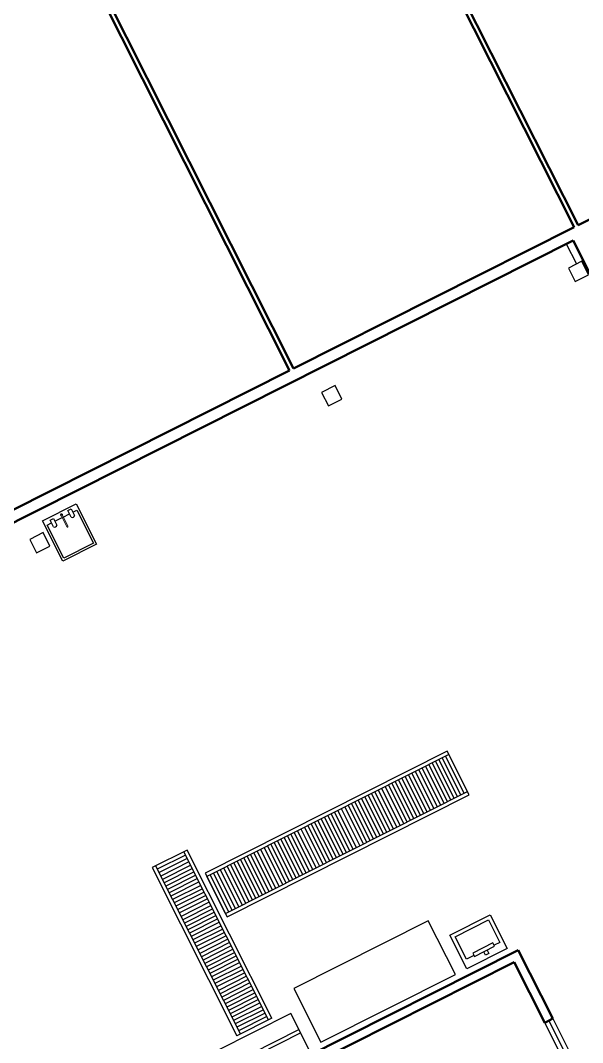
# Model space of a CAD drawing. Header units: inches. Extents: x 725.5 to 800.4, y -655.3 to -591.9.
# Drawn here: x 760.293 to 761.764, y -639.274 to -636.598 of the extents above; entities that cross this region are included whole.
import ezdxf

# ---------------------------------------------------------------- set-up
doc = ezdxf.new("R2010")
doc.units = ezdxf.units.IN
doc.header["$MEASUREMENT"] = 0
doc.linetypes.add('CONTINUA', pattern=[0])
doc.layers.add('023_MUROS_2', color=7, linetype='Continuous')
doc.layers.add('A_TEXTOLOCAL', color=3, linetype='Continuous')
doc.layers.add('ACHUTECH', color=24, linetype='Continuous', lineweight=18)

# ---------------------------------------------------------------- blocks, each defined once
blk = doc.blocks.new('A$C4A991A87')
at = {"layer": 'ACHUTECH', "color": 7, "lineweight": 13, "ltscale": 500}
for p, q in [((0.008, 0.181), (0.008, 0.008)), ((0.023, 0.181), (0.023, 0.008))]:
    blk.add_line(p, q, dxfattribs=at)
at = {"layer": 'ACHUTECH', "color": 7, "lineweight": 13, "ltscale": 500, "extrusion": (0, 0, -1)}
for centre, major_axis, start_param, end_param in [((0.015, 0.181), (0.0108, 0.0108), 2.879793, 8.115781), ((0.015, 0.181), (0.00542, 0.00542), -2.356194, 0.785398), ((0.015, 0.008), (0.00542, 0.00542), 0.785398, 3.926991)]:
    blk.add_ellipse(centre, major_axis=major_axis, ratio=1, start_param=start_param, end_param=end_param, dxfattribs=at)

msp = doc.modelspace()

# ---------------------------------------------------------------- linework, layer by layer
at = {"color": 7}
for p, q in [((761.7215, -637.1827), (761.7481, -637.2356)), ((760.3504, -637.9081), (760.4384, -637.8637)), ((760.4384, -637.8637), (760.4916, -637.9693)), ((760.4047, -637.8983), (760.4212, -637.89)), ((760.4168, -637.8811), (760.4256, -637.8767)), ((760.4256, -637.8987), (760.4168, -637.8811)), ((760.4256, -637.8767), (760.4344, -637.8943)), ((760.4301, -637.8856), (760.4402, -637.8805)), ((760.4402, -637.8805), (760.4837, -637.9667)), ((760.3634, -637.9339), (760.3504, -637.9081)), ((760.4036, -638.0137), (760.3504, -637.9081)), ((760.3628, -637.9195), (760.3742, -637.9137)), ((760.4062, -638.0058), (760.3628, -637.9195)), ((760.3704, -637.9062), (760.3792, -637.9018)), ((760.3793, -637.9239), (760.3704, -637.9062)), ((760.3792, -637.9018), (760.3881, -637.9194)), ((760.383, -637.9093), (760.402, -637.8997)), ((760.4916, -637.9693), (760.4036, -638.0137)), ((760.4837, -637.9667), (760.4062, -638.0058)), ((761.4099, -638.511), (760.7761, -638.8303)), ((761.4143, -638.5198), (760.7806, -638.8391)), ((761.4367, -638.6299), (761.3879, -638.5331)), ((761.4455, -638.6255), (761.3967, -638.5286)), ((761.4543, -638.621), (761.4055, -638.5242)), ((761.4675, -638.6254), (761.4099, -638.511)), ((761.3751, -638.6609), (761.3263, -638.5641)), ((761.3839, -638.6565), (761.3351, -638.5597)), ((761.3927, -638.6521), (761.3439, -638.5552)), ((761.4015, -638.6476), (761.3527, -638.5508)), ((761.4103, -638.6432), (761.3615, -638.5464)), ((761.4191, -638.6388), (761.3703, -638.5419)), ((761.4279, -638.6343), (761.3791, -638.5375)), ((761.3223, -638.6875), (761.2735, -638.5907)), ((761.3311, -638.6831), (761.2823, -638.5863)), ((761.3399, -638.6787), (761.2911, -638.5819)), ((761.3487, -638.6742), (761.2999, -638.5774)), ((761.3575, -638.6698), (761.3087, -638.573)), ((761.3663, -638.6654), (761.3175, -638.5686)), ((760.8293, -638.9359), (761.4631, -638.6166)), ((761.2694, -638.7142), (761.2207, -638.6173)), ((761.2782, -638.7097), (761.2295, -638.6129)), ((761.287, -638.7053), (761.2383, -638.6085)), ((761.2958, -638.7009), (761.2471, -638.604)), ((761.3047, -638.6964), (761.2559, -638.5996)), ((761.3135, -638.692), (761.2647, -638.5952)), ((760.8338, -638.9447), (761.4675, -638.6254)), ((761.2166, -638.7408), (761.1679, -638.6439)), ((761.2254, -638.7363), (761.1767, -638.6395)), ((761.2342, -638.7319), (761.1855, -638.6351)), ((761.243, -638.7275), (761.1943, -638.6306)), ((761.2518, -638.723), (761.2031, -638.6262)), ((761.2606, -638.7186), (761.2119, -638.6218)), ((761.1638, -638.7674), (761.115, -638.6705)), ((761.1726, -638.7629), (761.1238, -638.6661)), ((761.1814, -638.7585), (761.1326, -638.6617)), ((761.1902, -638.7541), (761.1414, -638.6572)), ((761.199, -638.7496), (761.1502, -638.6528)), ((761.2078, -638.7452), (761.159, -638.6484)), ((761.111, -638.794), (761.0622, -638.6972)), ((761.1198, -638.7895), (761.071, -638.6927)), ((761.1286, -638.7851), (761.0798, -638.6883)), ((761.1374, -638.7807), (761.0886, -638.6839)), ((761.1462, -638.7762), (761.0974, -638.6794)), ((761.155, -638.7718), (761.1062, -638.675)), ((761.0582, -638.8206), (761.0094, -638.7238)), ((761.067, -638.8161), (761.0182, -638.7193)), ((761.0758, -638.8117), (761.027, -638.7149)), ((761.0846, -638.8073), (761.0358, -638.7105)), ((761.0934, -638.8028), (761.0446, -638.706)), ((761.1022, -638.7984), (761.0534, -638.7016)), ((761.0054, -638.8472), (760.9566, -638.7504)), ((761.0142, -638.8428), (760.9654, -638.7459)), ((761.023, -638.8383), (760.9742, -638.7415)), ((761.0318, -638.8339), (760.983, -638.7371)), ((761.0406, -638.8295), (760.9918, -638.7326)), ((761.0494, -638.825), (761.0006, -638.7282)), ((760.7292, -638.7699), (760.6377, -638.816)), ((760.9422, -639.2144), (760.7204, -638.7743)), ((760.951, -639.21), (760.7292, -638.7699)), ((760.9526, -638.8738), (760.9038, -638.777)), ((760.9614, -638.8694), (760.9126, -638.7725)), ((760.9702, -638.8649), (760.9214, -638.7681)), ((760.979, -638.8605), (760.9302, -638.7637)), ((760.9878, -638.8561), (760.939, -638.7592)), ((760.9966, -638.8516), (760.9478, -638.7548)), ((760.7249, -638.7831), (760.6509, -638.8204)), ((760.7293, -638.7919), (760.6554, -638.8292)), ((760.7293, -638.7919), (760.6554, -638.8292)), ((760.7337, -638.8007), (760.6598, -638.838)), ((760.8998, -638.9004), (760.851, -638.8036)), ((760.9086, -638.896), (760.8598, -638.7991)), ((760.9174, -638.8915), (760.8686, -638.7947)), ((760.9262, -638.8871), (760.8774, -638.7903)), ((760.935, -638.8827), (760.8862, -638.7858)), ((760.9438, -638.8782), (760.895, -638.7814)), ((760.6377, -638.816), (760.8594, -639.2561)), ((760.6465, -638.8116), (760.8682, -639.2517)), ((760.7382, -638.8095), (760.6642, -638.8468)), ((760.7426, -638.8183), (760.6687, -638.8556)), ((760.747, -638.8271), (760.6731, -638.8644)), ((760.7761, -638.8303), (760.8338, -638.9447)), ((760.8469, -638.927), (760.7982, -638.8302)), ((760.8557, -638.9226), (760.807, -638.8258)), ((760.8645, -638.9181), (760.8158, -638.8213)), ((760.8734, -638.9137), (760.8246, -638.8169)), ((760.8822, -638.9093), (760.8334, -638.8125)), ((760.891, -638.9048), (760.8422, -638.808)), ((760.7515, -638.8359), (760.6775, -638.8732)), ((760.7559, -638.8448), (760.682, -638.882)), ((760.7604, -638.8536), (760.6864, -638.8908)), ((760.8293, -638.9359), (760.7806, -638.8391)), ((760.8381, -638.9314), (760.7894, -638.8346)), ((760.7648, -638.8624), (760.6908, -638.8996)), ((760.7692, -638.8712), (760.6953, -638.9084)), ((760.7737, -638.88), (760.6997, -638.9172)), ((760.7781, -638.8888), (760.7042, -638.926)), ((760.7825, -638.8976), (760.7086, -638.9348)), ((760.787, -638.9064), (760.713, -638.9436)), ((760.7914, -638.9152), (760.7175, -638.9524)), ((760.7958, -638.924), (760.7219, -638.9612)), ((760.8003, -638.9328), (760.7263, -638.97)), ((760.8047, -638.9416), (760.7308, -638.9788)), ((760.8091, -638.9504), (760.7352, -638.9876)), ((760.8136, -638.9592), (760.7396, -638.9964)), ((761.3601, -638.955), (761.008, -639.1324)), ((761.431, -639.0958), (761.3601, -638.955)), ((761.4169, -638.9926), (761.5225, -638.9394)), ((761.4302, -638.997), (761.5182, -638.9526)), ((761.5182, -638.9526), (761.5479, -639.0117)), ((761.5225, -638.9394), (761.5669, -639.0274)), ((760.818, -638.968), (760.7441, -639.0052)), ((760.8224, -638.9768), (760.7485, -639.014)), ((760.8269, -638.9856), (760.7529, -639.0228)), ((760.8313, -638.9944), (760.7574, -639.0316)), ((760.8357, -639.0032), (760.7618, -639.0404)), ((760.8402, -639.012), (760.7662, -639.0492)), ((761.4613, -639.0806), (761.4169, -638.9926)), ((761.4599, -639.056), (761.4302, -638.997)), ((761.5295, -639.0131), (761.4767, -639.0397)), ((761.5339, -639.0219), (761.5295, -639.0131)), ((761.5479, -639.0117), (761.5327, -639.0194)), ((760.8446, -639.0208), (760.7707, -639.058)), ((760.849, -639.0296), (760.7751, -639.0668)), ((760.8535, -639.0384), (760.7795, -639.0756)), ((761.5669, -639.0274), (761.4613, -639.0806)), ((761.4767, -639.0397), (761.4811, -639.0485)), ((761.4811, -639.0485), (761.5339, -639.0219)), ((761.5097, -639.0452), (761.5052, -639.0364)), ((761.5185, -639.0408), (761.5097, -639.0452)), ((761.514, -639.0319), (761.5185, -639.0408)), ((760.8579, -639.0472), (760.784, -639.0844)), ((760.8623, -639.056), (760.7884, -639.0933)), ((760.8668, -639.0648), (760.7928, -639.1021)), ((761.4798, -639.046), (761.4599, -639.056)), ((760.8712, -639.0736), (760.7973, -639.1109)), ((760.8756, -639.0824), (760.8017, -639.1197)), ((760.8801, -639.0912), (760.8061, -639.1285)), ((761.0789, -639.2732), (761.431, -639.0958)), ((760.8845, -639.1), (760.8106, -639.1373)), ((760.889, -639.1088), (760.815, -639.1461)), ((760.8934, -639.1176), (760.8195, -639.1549)), ((760.8978, -639.1264), (760.8239, -639.1637)), ((760.9023, -639.1352), (760.8283, -639.1725)), ((760.9067, -639.144), (760.8328, -639.1813)), ((760.9111, -639.1528), (760.8372, -639.1901)), ((761.008, -639.1324), (761.0789, -639.2732)), ((760.9156, -639.1616), (760.8416, -639.1989)), ((760.92, -639.1704), (760.8461, -639.2077)), ((760.9244, -639.1792), (760.8505, -639.2165)), ((761.0006, -639.198), (760.8069, -639.2955)), ((760.9289, -639.188), (760.8549, -639.2253)), ((760.9333, -639.1968), (760.8594, -639.2341)), ((760.9377, -639.2056), (760.8638, -639.2429)), ((761.0494, -639.2948), (761.0006, -639.198)), ((760.951, -639.21), (760.8594, -639.2561)), ((761.7359, -639.3629), (761.6649, -639.222)), ((761.6861, -639.2114), (761.757, -639.3522)), ((761.0218, -639.2401), (760.8281, -639.3376)), ((761.0262, -639.2489), (760.8326, -639.3464))]:
    msp.add_line(p, q, dxfattribs=at)
for centre in [(760.428, -637.8924), (760.3816, -637.9176)]:
    msp.add_arc(centre, 0.00672, 249.5802, 343.8982, dxfattribs=at)
at = {"layer": '023_MUROS_2', "color": 7, "lineweight": 50}
for p, q in [((761.7522, -637.1342), (761.244, -636.1254)), ((761.2335, -636.1308), (761.7417, -637.1395)), ((761.0076, -637.5093), (760.4994, -636.5006)), ((760.4888, -636.5059), (760.997, -637.5146)), ((762.4881, -636.7634), (761.7522, -637.1342)), ((761.7417, -637.1395), (761.0076, -637.5093)), ((759.5104, -638.2967), (761.7391, -637.1739)), ((761.7391, -637.1739), (761.7923, -637.2795)), ((760.997, -637.5146), (760.2682, -637.8818)), ((761.5956, -639.0318), (761.0376, -639.313)), ((761.6861, -639.2114), (761.5956, -639.0318)), ((761.5851, -639.0636), (761.0482, -639.3341)), ((761.6649, -639.222), (761.5851, -639.0636)), ((761.6861, -639.2114), (761.6649, -639.222))]:
    msp.add_line(p, q, dxfattribs=at)
at = {"layer": 'A_TEXTOLOCAL', "color": 7, "lineweight": 30}
for p, q in [((761.7622, -637.2285), (761.727, -637.2462)), ((761.727, -637.2462), (761.7447, -637.2814)), ((761.7799, -637.2637), (761.7622, -637.2285)), ((761.7447, -637.2814), (761.7799, -637.2637)), ((761.1161, -637.5539), (761.0809, -637.5717)), ((761.0809, -637.5717), (761.0987, -637.6069)), ((761.1339, -637.5892), (761.1161, -637.5539)), ((761.0987, -637.6069), (761.1339, -637.5892)), ((760.3521, -637.9389), (760.3169, -637.9566)), ((760.3699, -637.9741), (760.3521, -637.9389)), ((760.3169, -637.9566), (760.3347, -637.9918)), ((760.3347, -637.9918), (760.3699, -637.9741)), ((761.6755, -639.2167), (761.7465, -639.3575))]:
    msp.add_line(p, q, dxfattribs=at)

# ---------------------------------------------------------------- block references
at = {"layer": 'ACHUTECH', "color": 6, "linetype": 'CONTINUA', "lineweight": 13, "ltscale": 500, "xscale": 0.1971200000000001, "yscale": 0.1971200000000001, "zscale": 0.1971200000000001, "rotation": 26.73915996796973}
msp.add_blockref('A$C4A991A87', (760.4134, -637.9257), dxfattribs=at)

doc.saveas('drawing.dxf')
